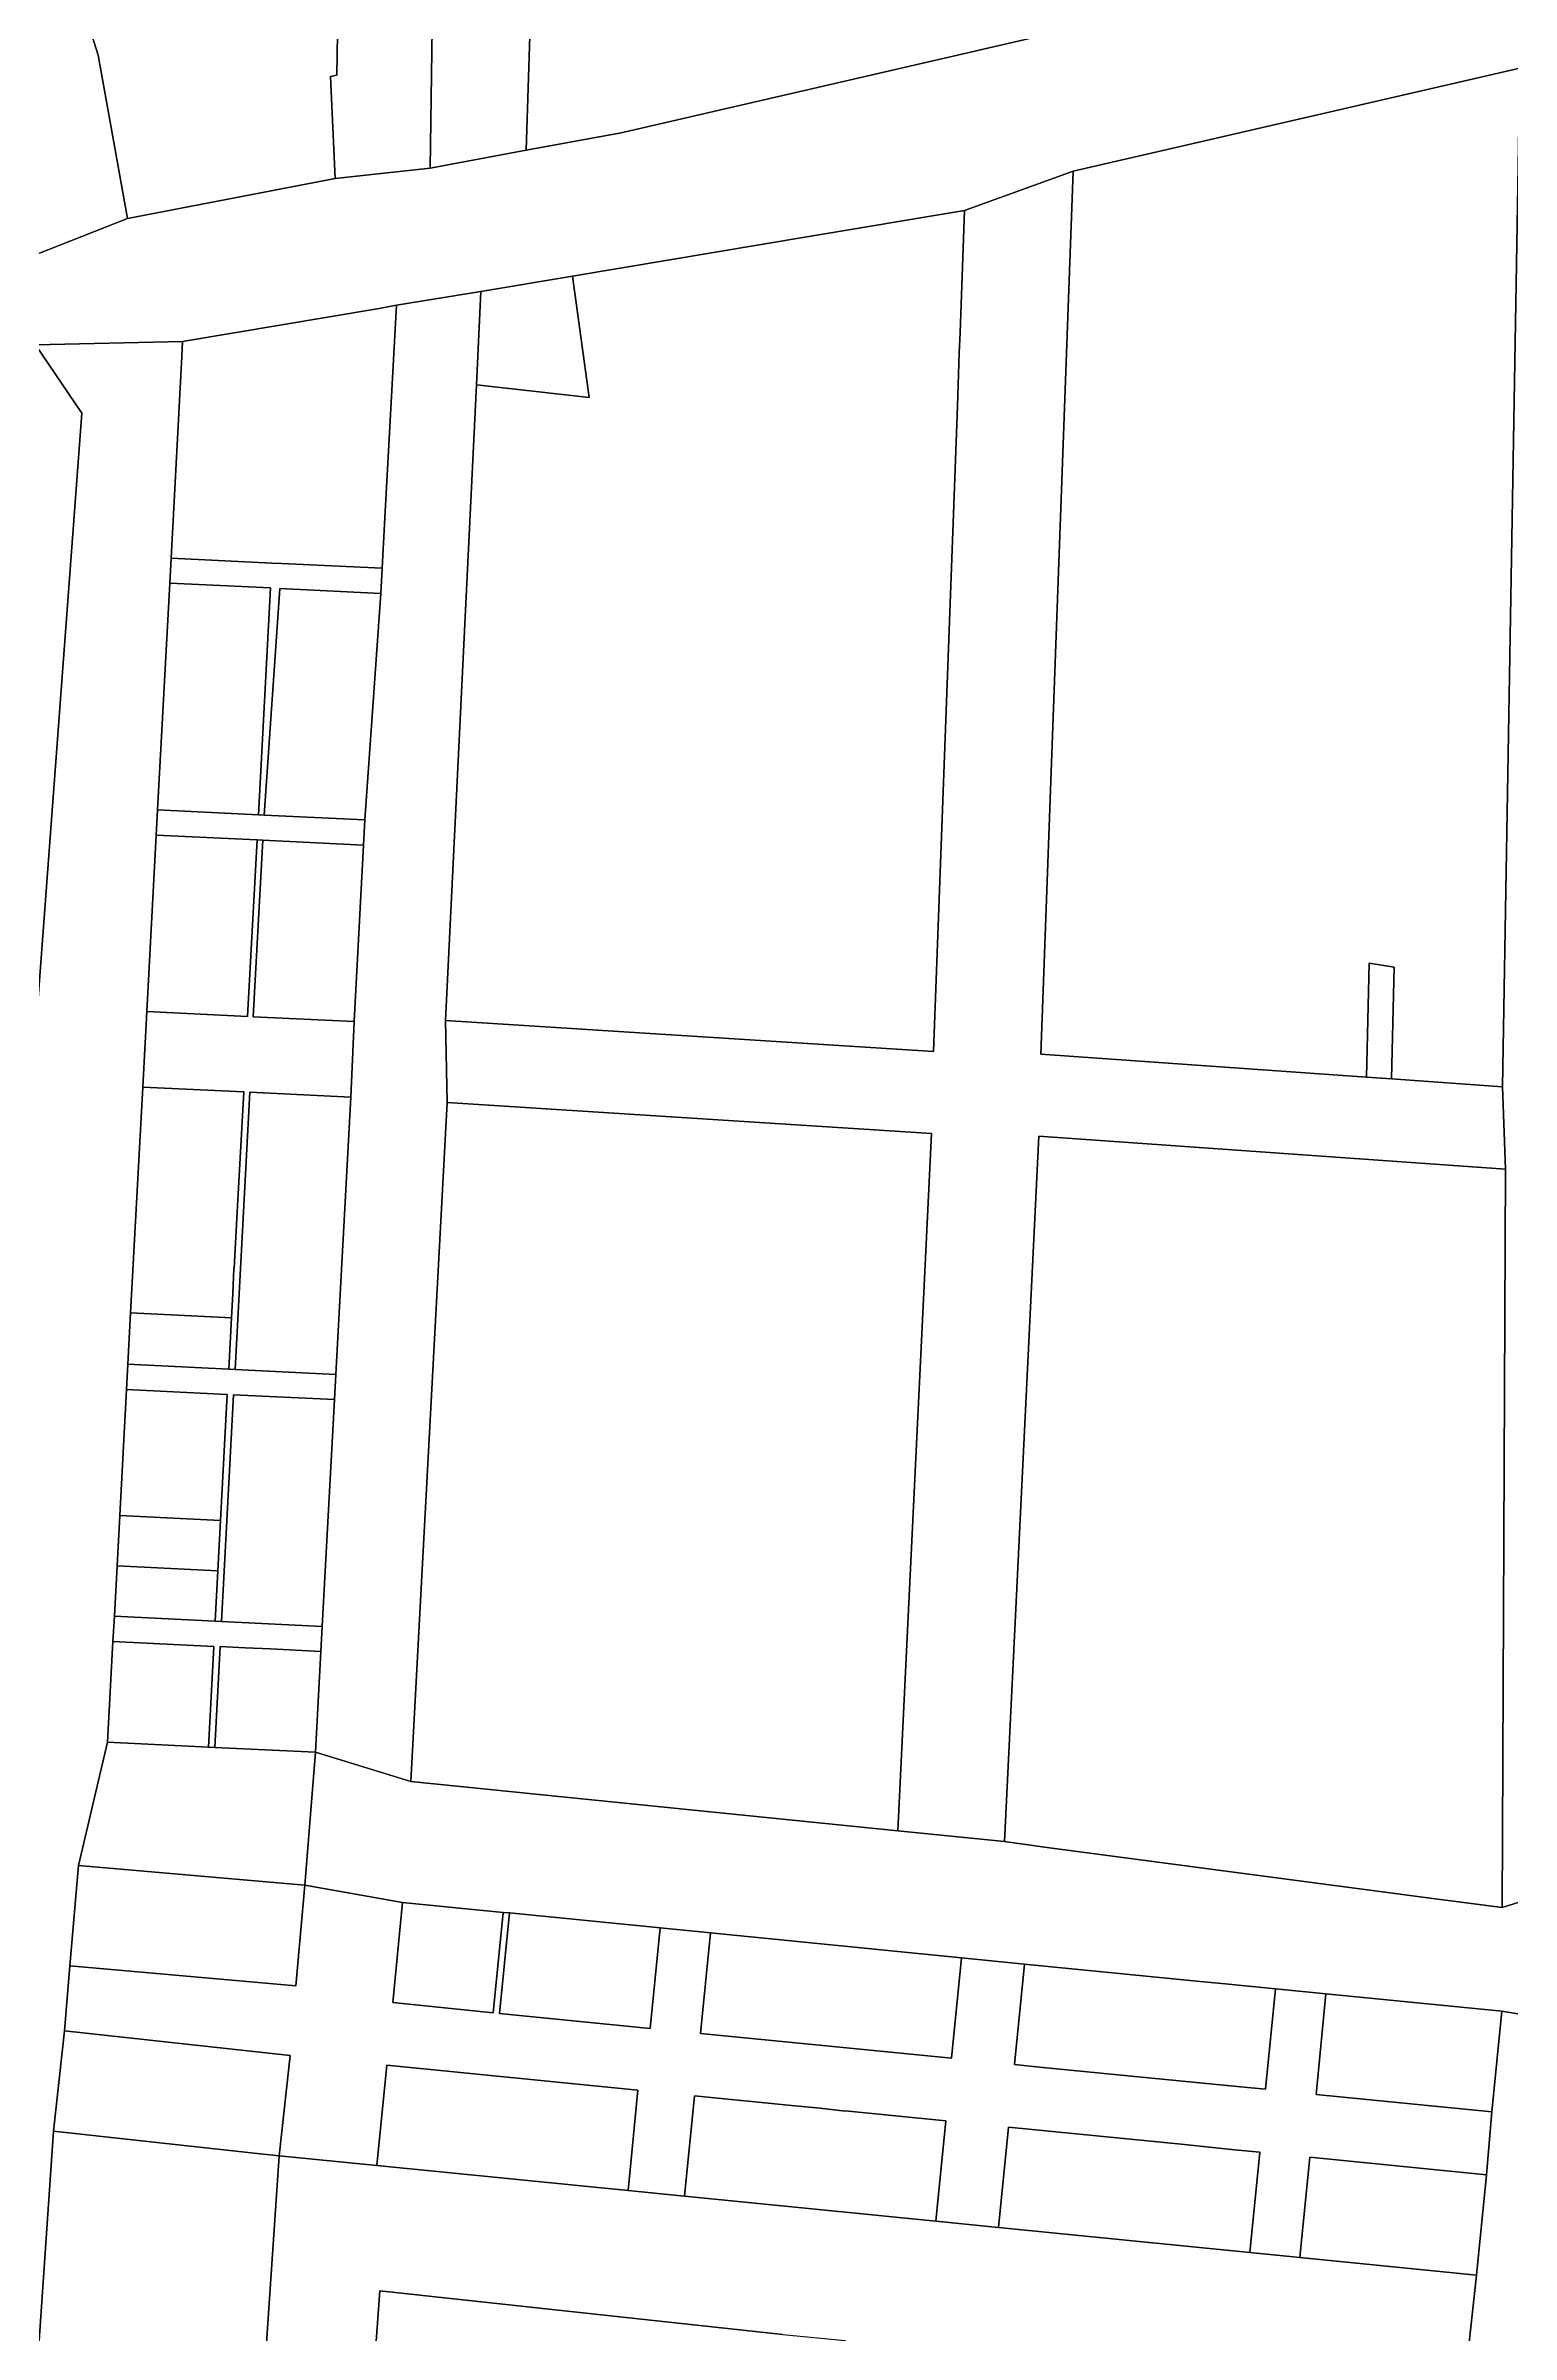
# Model space of a CAD drawing. Extents: x 536464 to 539642, y 1194643 to 1197409.
# Drawn here: x 537148.1 to 537380.3, y 1195277.7 to 1195640.3 of the extents above; entities that cross this region are included whole.
import ezdxf

# ---------------------------------------------------------------- set-up
doc = ezdxf.new("R2010")
doc.units = 0
for name, color, linetype in [('Level 30', 7, 'Continuous'), ('Level 33', 7, 'Continuous'), ('Level 35', 7, 'Continuous'), ('Level 54', 7, 'Continuous'), ('Level 60', 7, 'Continuous')]:
    doc.layers.add(name, color=color, linetype=linetype)

msp = doc.modelspace()

# ---------------------------------------------------------------- linework, layer by layer
at = {"layer": 'Level 30'}
for points in [[(537196.45, 1195772.59), (537194.25, 1195635.67), (537193.27, 1195635.47), (537193.98, 1195619.32), (537161.1, 1195612.98), (537156.43, 1195638.84), (537152.55, 1195651.21)], [(537209.37, 1195643.2), (537209.02, 1195620.96), (537193.98, 1195619.32), (537193.27, 1195635.47), (537194.25, 1195635.67), (537196.45, 1195772.59)], [(537152.55, 1195651.21), (537156.43, 1195638.84), (537161.1, 1195612.98), (537146.89, 1195607.37), (537141.42, 1195635.6), (537140.13, 1195641.01)], [(537146.89, 1195607.37), (537161.1, 1195612.98), (537193.98, 1195619.32), (537209.02, 1195620.96), (537224.26, 1195623.77), (537239.28, 1195626.54), (537307.24, 1195642.22)], [(537381.67, 1195636.79), (537310.94, 1195620.49), (537293.7, 1195614.23), (537268.71, 1195610.05), (537231.58, 1195603.81), (537217.08, 1195601.39), (537203.69, 1195599.23), (537200.96, 1195598.69), (537169.81, 1195593.47), (537146.53, 1195592.93)], [(537146.73, 1195486.53), (537153.84, 1195582.12), (537146.53, 1195592.93), (537169.81, 1195593.47), (537169.71, 1195591.09), (537167.99, 1195559.15), (537167.79, 1195555.16), (537165.85, 1195519.22), (537165.65, 1195515.22), (537164.14, 1195487.27), (537163.5, 1195475.29), (537161.58, 1195439.51), (537161.14, 1195431.37), (537160.92, 1195427.37), (537159.86, 1195407.4), (537159.43, 1195399.41), (537159, 1195391.43), (537158.78, 1195387.44), (537157.93, 1195371.46), (537153.32, 1195351.95), (537151.96, 1195336.01), (537151.08, 1195325.73), (537149.38, 1195309.82), (537144.78, 1195242.66)], [(537372.67, 1195267.13), (537374.81, 1195287.01), (537376.4, 1195302.92), (537377.24, 1195312.91), (537378.82, 1195328.83), (537401.95, 1195324.99)], [(537180.56, 1195238.76), (537185.1, 1195305.92), (537200.59, 1195304.39), (537232.43, 1195301.21), (537240.4, 1195300.42), (537249.36, 1195299.52), (537289.14, 1195295.55), (537299.11, 1195294.55), (537338.91, 1195290.58), (537346.83, 1195289.79), (537374.81, 1195287.01), (537372.67, 1195267.13)], [(537264.94, 1195277.61), (537201.09, 1195284.52), (537199.87, 1195267.83)]]:
    msp.add_lwpolyline(points, dxfattribs=at)
for points in [[(537234.36, 1195719.98), (537288.41, 1195718.44), (537310.38, 1195717.75), (537309.88, 1195705.75), (537309.9, 1195705.75), (537309.74, 1195701.76), (537309.65, 1195700.16), (537309.48, 1195696.16), (537309.5, 1195696.16), (537308.66, 1195676.18), (537308.18, 1195664.2), (537307.99, 1195660.2), (537307.24, 1195642.22), (537239.28, 1195626.54), (537224.26, 1195623.77), (537224.86, 1195643.56), (537209.37, 1195643.2), (537210.07, 1195686.45), (537210.28, 1195700.65), (537210.61, 1195720.9)], [(537224.26, 1195623.77), (537209.02, 1195620.96), (537209.37, 1195643.2), (537224.86, 1195643.56)], [(537406.53, 1195638.26), (537404.56, 1195581.69), (537405.74, 1195557.88), (537404.42, 1195484.54), (537404.42, 1195462.3), (537403.71, 1195422.76), (537403.57, 1195403.13), (537402.86, 1195352.83), (537378.88, 1195345.27), (537379.44, 1195462.31), (537378.94, 1195475.37), (537381.67, 1195636.79), (537411.4, 1195644.03)], [(537378.94, 1195475.37), (537361.36, 1195476.6), (537361.78, 1195494.29), (537357.84, 1195494.96), (537357.38, 1195476.89), (537305.8, 1195480.51), (537310.94, 1195620.49), (537381.67, 1195636.79)], [(537305.8, 1195480.51), (537357.38, 1195476.89), (537361.36, 1195476.6), (537378.94, 1195475.37), (537379.44, 1195462.31), (537305.48, 1195467.51), (537300.06, 1195355.72), (537283.12, 1195357.42), (537288.48, 1195467.93), (537211.75, 1195472.85), (537211.49, 1195485.88), (537288.81, 1195480.93), (537292.57, 1195583.2), (537292.86, 1195591.65), (537293, 1195594.92), (537293.7, 1195614.23), (537310.94, 1195620.49)], [(537293, 1195594.92), (537292.86, 1195591.65), (537292.57, 1195583.2), (537288.81, 1195480.93), (537211.49, 1195485.88), (537216.37, 1195586.6), (537234.21, 1195584.59), (537231.58, 1195603.81), (537268.71, 1195610.05), (537293.7, 1195614.23)], [(537146.53, 1195592.93), (537153.84, 1195582.12), (537146.73, 1195486.53), (537082.84, 1195491.83), (537077.85, 1195443.83), (537077.82, 1195439.32), (537081.83, 1195438.91), (537081.42, 1195431.22), (537076.51, 1195433.28), (537045.14, 1195445.7), (537039.03, 1195437), (537012.69, 1195447.91), (537029.41, 1195612.94)], [(537234.21, 1195584.59), (537216.37, 1195586.6), (537217.08, 1195601.39), (537231.58, 1195603.81)], [(537201.87, 1195565.53), (537201.45, 1195557.54), (537185.46, 1195558.31), (537183.96, 1195558.35), (537167.99, 1195559.15), (537169.71, 1195591.09), (537169.81, 1195593.47), (537200.96, 1195598.69), (537203.69, 1195599.23)], [(537216.37, 1195586.6), (537211.49, 1195485.88), (537211.75, 1195472.85), (537205.98, 1195365.24), (537190.88, 1195369.89), (537191.73, 1195385.86), (537191.95, 1195389.83), (537193.87, 1195425.8), (537194.09, 1195429.75), (537196.45, 1195473.72), (537196.99, 1195485.69), (537198.5, 1195513.67), (537198.71, 1195517.66), (537201.22, 1195553.55), (537201.45, 1195557.54), (537201.87, 1195565.53), (537203.69, 1195599.23), (537217.08, 1195601.39)], [(537183.96, 1195558.35), (537185.46, 1195558.31), (537201.45, 1195557.54), (537201.22, 1195553.55), (537185.23, 1195554.33), (537182.73, 1195518.41), (537181.83, 1195518.45), (537183.76, 1195554.42), (537167.79, 1195555.16), (537167.99, 1195559.15)], [(537183.76, 1195554.42), (537181.83, 1195518.45), (537165.85, 1195519.22), (537167.79, 1195555.16)], [(537201.22, 1195553.55), (537198.71, 1195517.66), (537182.73, 1195518.41), (537185.23, 1195554.33)], [(537181.83, 1195518.45), (537182.73, 1195518.41), (537198.71, 1195517.66), (537198.5, 1195513.67), (537182.52, 1195514.42), (537181.62, 1195514.48), (537165.65, 1195515.22), (537165.85, 1195519.22)], [(537182.52, 1195514.42), (537181.02, 1195486.46), (537196.99, 1195485.69), (537196.45, 1195473.72), (537180.48, 1195474.48), (537178.12, 1195430.55), (537177.12, 1195430.58), (537177.56, 1195438.72), (537177.76, 1195442.57), (537177.95, 1195446.58), (537177.98, 1195446.58), (537178.21, 1195450.56), (537178.4, 1195454.55), (537179.49, 1195474.53), (537163.5, 1195475.29), (537164.14, 1195487.27), (537180.12, 1195486.5), (537181.62, 1195514.48)], [(537181.62, 1195514.48), (537180.12, 1195486.5), (537164.14, 1195487.27), (537165.65, 1195515.22)], [(537198.5, 1195513.67), (537196.99, 1195485.69), (537181.02, 1195486.46), (537182.52, 1195514.42)], [(537361.78, 1195494.29), (537361.36, 1195476.6), (537357.38, 1195476.89), (537357.84, 1195494.96)], [(537179.49, 1195474.53), (537178.4, 1195454.55), (537178.21, 1195450.56), (537177.98, 1195446.58), (537177.95, 1195446.58), (537177.76, 1195442.57), (537177.56, 1195438.72), (537161.58, 1195439.51), (537163.5, 1195475.29)], [(537196.45, 1195473.72), (537194.09, 1195429.75), (537178.12, 1195430.55), (537180.48, 1195474.48)], [(537288.48, 1195467.93), (537283.12, 1195357.42), (537205.98, 1195365.24), (537211.75, 1195472.85)], [(537379.44, 1195462.31), (537378.88, 1195345.27), (537368.7, 1195346.6), (537306.4, 1195354.86), (537300.06, 1195355.72), (537305.48, 1195467.51)], [(537177.56, 1195438.72), (537177.12, 1195430.58), (537161.14, 1195431.37), (537161.58, 1195439.51)], [(537177.12, 1195430.58), (537178.12, 1195430.55), (537194.09, 1195429.75), (537193.87, 1195425.8), (537177.9, 1195426.55), (537175.98, 1195390.61), (537174.98, 1195390.65), (537175.41, 1195398.64), (537175.84, 1195406.63), (537176.9, 1195426.61), (537160.92, 1195427.37), (537161.14, 1195431.37)], [(537176.9, 1195426.61), (537175.84, 1195406.63), (537159.86, 1195407.4), (537160.92, 1195427.37)], [(537193.87, 1195425.8), (537191.95, 1195389.83), (537175.98, 1195390.61), (537177.9, 1195426.55)], [(537175.84, 1195406.63), (537175.41, 1195398.64), (537159.43, 1195399.41), (537159.86, 1195407.4)], [(537175.41, 1195398.64), (537174.98, 1195390.65), (537159, 1195391.43), (537159.43, 1195399.41)], [(537174.98, 1195390.65), (537175.98, 1195390.61), (537191.95, 1195389.83), (537191.73, 1195385.86), (537183.74, 1195386.25), (537179.75, 1195386.46), (537175.76, 1195386.63), (537174.91, 1195370.65), (537173.91, 1195370.7), (537174.76, 1195386.67), (537158.78, 1195387.44), (537159, 1195391.43)], [(537174.76, 1195386.67), (537173.91, 1195370.7), (537157.93, 1195371.46), (537158.78, 1195387.44)], [(537179.75, 1195386.46), (537183.74, 1195386.25), (537191.73, 1195385.86), (537190.88, 1195369.89), (537174.91, 1195370.65), (537175.76, 1195386.63)], [(537173.91, 1195370.7), (537174.91, 1195370.65), (537190.88, 1195369.89), (537189.19, 1195348.81), (537153.32, 1195351.95), (537157.93, 1195371.46)], [(537205.98, 1195365.24), (537283.12, 1195357.42), (537300.06, 1195355.72), (537306.4, 1195354.86), (537368.7, 1195346.6), (537378.88, 1195345.27), (537402.86, 1195352.83), (537401.95, 1195324.99), (537378.82, 1195328.83), (537350.98, 1195331.59), (537342.98, 1195332.37), (537335.01, 1195333.18), (537331.05, 1195333.55), (537303.21, 1195336.32), (537293.22, 1195337.31), (537253.45, 1195341.25), (537245.46, 1195342.04), (537221.59, 1195344.41), (537220.6, 1195344.5), (537204.68, 1195346.08), (537189.19, 1195348.81), (537190.88, 1195369.89)], [(537204.68, 1195346.08), (537203.1, 1195330.2), (537219.04, 1195328.57), (537220.6, 1195344.5), (537221.59, 1195344.41), (537220.02, 1195328.47), (537243.88, 1195326.11), (537245.46, 1195342.04), (537253.45, 1195341.25), (537251.87, 1195325.32), (537271.76, 1195323.34), (537291.63, 1195321.38), (537293.22, 1195337.31), (537303.21, 1195336.32), (537301.63, 1195320.39), (537305.6, 1195319.99), (537337.42, 1195316.84), (537341.4, 1195316.47), (537342.98, 1195332.37), (537350.98, 1195331.59), (537349.4, 1195315.67), (537377.24, 1195312.91), (537376.4, 1195302.92), (537348.44, 1195305.71), (537346.83, 1195289.79), (537338.91, 1195290.58), (537340.49, 1195306.51), (537336.51, 1195306.9), (537336.51, 1195306.88), (537328.55, 1195307.7), (537300.68, 1195310.48), (537299.11, 1195294.55), (537289.14, 1195295.55), (537290.72, 1195311.48), (537274.82, 1195313.06), (537274.81, 1195313.01), (537270.83, 1195313.46), (537266.83, 1195313.87), (537250.94, 1195315.45), (537249.36, 1195299.52), (537240.4, 1195300.42), (537241.97, 1195316.34), (537202.17, 1195320.31), (537200.59, 1195304.39), (537185.1, 1195305.92), (537186.87, 1195321.83), (537151.08, 1195325.73), (537151.96, 1195336.01), (537187.78, 1195332.87), (537189.19, 1195348.81)], [(537189.19, 1195348.81), (537187.78, 1195332.87), (537151.96, 1195336.01), (537153.32, 1195351.95)], [(537220.6, 1195344.5), (537219.04, 1195328.57), (537203.1, 1195330.2), (537204.68, 1195346.08)], [(537245.46, 1195342.04), (537243.88, 1195326.11), (537220.02, 1195328.47), (537221.59, 1195344.41)], [(537293.22, 1195337.31), (537291.63, 1195321.38), (537271.76, 1195323.34), (537251.87, 1195325.32), (537253.45, 1195341.25)], [(537331.05, 1195333.55), (537335.01, 1195333.18), (537342.98, 1195332.37), (537341.4, 1195316.47), (537337.42, 1195316.84), (537305.6, 1195319.99), (537301.63, 1195320.39), (537303.21, 1195336.32)], [(537378.82, 1195328.83), (537377.24, 1195312.91), (537349.4, 1195315.67), (537350.98, 1195331.59)], [(537186.87, 1195321.83), (537185.1, 1195305.92), (537181.13, 1195306.34), (537149.38, 1195309.82), (537151.08, 1195325.73)], [(537241.97, 1195316.34), (537240.4, 1195300.42), (537232.43, 1195301.21), (537200.59, 1195304.39), (537202.17, 1195320.31)], [(537266.83, 1195313.87), (537270.83, 1195313.46), (537274.81, 1195313.01), (537274.82, 1195313.06), (537290.72, 1195311.48), (537289.14, 1195295.55), (537249.36, 1195299.52), (537250.94, 1195315.45)], [(537181.13, 1195306.34), (537185.1, 1195305.92), (537180.56, 1195238.76), (537144.78, 1195242.66), (537149.38, 1195309.82)], [(537328.55, 1195307.7), (537336.51, 1195306.88), (537336.51, 1195306.9), (537340.49, 1195306.51), (537338.91, 1195290.58), (537299.11, 1195294.55), (537300.68, 1195310.48)], [(537376.4, 1195302.92), (537374.81, 1195287.01), (537346.83, 1195289.79), (537348.44, 1195305.71)], [(537264.94, 1195277.61), (537274.79, 1195276.68), (537274.37, 1195271.91), (537272.11, 1195254.54), (537271.49, 1195249.38), (537198.86, 1195257.11), (537199.87, 1195267.83), (537201.09, 1195284.52)]]:
    msp.add_lwpolyline(points, close=True, dxfattribs=at)

# ---------------------------------------------------------------- texts
at = {"layer": 'Level 33'}
for s, p in [('SKC', (537216.78, 1195632.89)), ('ODT', (537224.48, 1195594.16)), ('ODT', (537185.7, 1195577.22)), ('DGT', (537303.07, 1195561.4)), ('ODT', (537344.5, 1195545.48)), ('DGT', (537183.71, 1195542.12)), ('ODT', (537252.73, 1195539.1)), ('ODT', (537174.78, 1195536.81)), ('ODT', (537191.94, 1195535.98)), ('DGT', (537182.26, 1195516.43)), ('ODT', (537172.85, 1195500.86)), ('ODT', (537189.72, 1195500.05)), ('TSC', (537359.56, 1195485.74)), ('DGT', (537184.24, 1195479.53)), ('ODT', (537170.5, 1195457.01)), ('ODT', (537187.25, 1195452.12)), ('ODT', (537169.32, 1195435.04)), ('DGT', (537166.29, 1195428.44)), ('DGT', (537203.84, 1195421.29)), ('ODT', (537168.35, 1195417)), ('ODT', (537247.38, 1195415.81)), ('ODT', (537184.9, 1195408.2)), ('TMD', (537167.6, 1195403.01)), ('ODT', (537341.57, 1195401.92)), ('ODT', (537167.17, 1195395.03)), ('DGT', (537181.24, 1195387.8)), ('ODT', (537166.32, 1195379.06)), ('ODT', (537183.29, 1195378.26)), ('DGT', (537173.34, 1195360.5)), ('DGT', (537279.46, 1195348.21)), ('ODT', (537170.52, 1195342.41)), ('ODT', (537211.83, 1195337.33)), ('ODT', (537232.71, 1195335.25)), ('ODT', (537272.53, 1195331.31)), ('ODT', (537322.3, 1195326.38)), ('ODT', (537364.08, 1195322.24)), ('DGT', (537262.39, 1195319.28)), ('ODT', (537168.11, 1195315.81)), ('ODT', (537221.28, 1195310.36)), ('ODT', (537270, 1195305.5)), ('ODT', (537319.68, 1195300.53)), ('ODT', (537361.59, 1195296.36))]:
    msp.add_text(s, height=0.00763, dxfattribs=at).set_placement(p)
at = {"layer": 'Level 35'}
for s, p in [('562', (537216.81, 1195632.89)), ('587', (537224.51, 1195594.16)), ('603', (537185.73, 1195577.22)), ('731', (537303.1, 1195561.4)), ('657', (537344.53, 1195545.48)), ('623', (537183.74, 1195542.12)), ('651', (537252.76, 1195539.1)), ('621', (537174.81, 1195536.81)), ('625', (537191.97, 1195535.98)), ('626', (537182.29, 1195516.43)), ('643', (537172.88, 1195500.86)), ('645', (537189.75, 1195500.05)), ('654', (537359.59, 1195485.74)), ('683', (537184.27, 1195479.53)), ('678', (537170.53, 1195457.01)), ('681', (537187.28, 1195452.12)), ('680', (537169.35, 1195435.04)), ('707', (537166.32, 1195428.44)), ('727', (537203.87, 1195421.29)), ('694', (537168.38, 1195417)), ('729', (537247.41, 1195415.81)), ('706', (537184.93, 1195408.2)), ('702', (537167.63, 1195403.01)), ('735', (537341.6, 1195401.92)), ('704', (537167.2, 1195395.03)), ('723', (537181.27, 1195387.8)), ('722', (537166.34, 1195379.06)), ('724', (537183.32, 1195378.26)), ('734', (537173.37, 1195360.5)), ('748', (537279.49, 1195348.21)), ('743', (537170.55, 1195342.41)), ('744', (537211.86, 1195337.33)), ('747', (537232.74, 1195335.25)), ('752', (537272.56, 1195331.31)), ('753', (537322.33, 1195326.38)), ('755', (537364.11, 1195322.24)), ('770', (537262.42, 1195319.28)), ('758', (537168.14, 1195315.81)), ('761', (537221.31, 1195310.36)), ('764', (537270.03, 1195305.5)), ('771', (537319.71, 1195300.53)), ('774', (537361.62, 1195296.36))]:
    msp.add_text(s, height=0.00763, dxfattribs=at).set_placement(p)
at = {"layer": 'Level 54'}
for s, p in [('322.22', (537216.81, 1195632.87)), ('275.12', (537224.51, 1195594.15)), ('1273.74', (537185.73, 1195577.21)), ('6396.41', (537303.1, 1195561.38)), ('10747.81', (537344.53, 1195545.47)), ('175.97', (537183.74, 1195542.11)), ('9280.23', (537252.76, 1195539.09)), ('575.90', (537174.81, 1195536.8)), ('575.90', (537191.97, 1195535.97)), ('131.30', (537182.29, 1195516.42)), ('447.89', (537172.88, 1195500.85)), ('447.90', (537189.75, 1195500.04)), ('71.12', (537359.59, 1195485.73)), ('464.16', (537184.27, 1195479.52)), ('573.56', (537170.53, 1195456.99)), ('703.68', (537187.28, 1195452.11)), ('130.40', (537169.35, 1195435.03)), ('167.51', (537166.32, 1195428.43)), ('3394.99', (537203.87, 1195421.28)), ('320.03', (537168.38, 1195416.98)), ('8425.98', (537247.41, 1195415.8)), ('575.68', (537184.93, 1195408.18)), ('128.01', (537167.63, 1195403)), ('8764.91', (537341.6, 1195401.91)), ('127.93', (537167.2, 1195395.01)), ('147.41', (537181.27, 1195387.79)), ('255.94', (537166.34, 1195379.05)), ('255.89', (537183.32, 1195378.25)), ('705.61', (537173.37, 1195360.49)), ('4050.06', (537279.49, 1195348.2)), ('575.74', (537170.55, 1195342.39)), ('255.90', (537211.86, 1195337.32)), ('383.94', (537232.74, 1195335.24)), ('639.85', (537272.56, 1195331.3)), ('639.79', (537322.33, 1195326.36)), ('447.73', (537364.11, 1195322.23)), ('3650.96', (537262.42, 1195319.27)), ('575.91', (537168.14, 1195315.8)), ('639.91', (537221.31, 1195310.35)), ('639.78', (537270.03, 1195305.48)), ('640.03', (537319.71, 1195300.52)), ('449.60', (537361.62, 1195296.34))]:
    msp.add_text(s, height=0.00763, dxfattribs=at).set_placement(p)
at = {"layer": 'Level 60'}
for s, p in [('TKT', (537216.78, 1195632.87)), ('GDC', (537224.48, 1195594.15)), ('GDC', (537185.7, 1195577.21)), ('UBQ', (537303.07, 1195561.38)), ('GDC', (537344.49, 1195545.47)), ('UBQ', (537183.71, 1195542.11)), ('GDC', (537252.73, 1195539.09)), ('GDC', (537174.78, 1195536.8)), ('GDC', (537191.94, 1195535.97)), ('UBQ', (537182.26, 1195516.42)), ('GDC', (537172.85, 1195500.85)), ('GDC', (537189.72, 1195500.04)), ('TCN', (537359.56, 1195485.73)), ('UBQ', (537184.24, 1195479.52)), ('GDC', (537170.5, 1195456.99)), ('GDC', (537187.25, 1195452.11)), ('GDC', (537169.32, 1195435.03)), ('UBQ', (537166.29, 1195428.43)), ('UBQ', (537203.84, 1195421.28)), ('GDC', (537168.35, 1195416.98)), ('GDC', (537247.38, 1195415.8)), ('GDC', (537184.9, 1195408.18)), ('TKT', (537167.6, 1195403)), ('GDC', (537341.57, 1195401.91)), ('GDC', (537167.17, 1195395.01)), ('UBQ', (537181.24, 1195387.79)), ('GDC', (537166.31, 1195379.05)), ('GDC', (537183.29, 1195378.25)), ('UBQ', (537173.34, 1195360.49)), ('UBQ', (537279.46, 1195348.2)), ('GDC', (537170.52, 1195342.39)), ('GDC', (537211.83, 1195337.32)), ('GDC', (537232.71, 1195335.24)), ('GDC', (537272.53, 1195331.3)), ('GDC', (537322.3, 1195326.36)), ('GDC', (537364.08, 1195322.23)), ('UBQ', (537262.39, 1195319.27)), ('GDC', (537168.11, 1195315.8)), ('GDC', (537221.28, 1195310.35)), ('GDC', (537270, 1195305.48)), ('GDC', (537319.68, 1195300.52)), ('GDC', (537361.59, 1195296.34))]:
    msp.add_text(s, height=0.00763, dxfattribs=at).set_placement(p)

doc.saveas('drawing.dxf')
